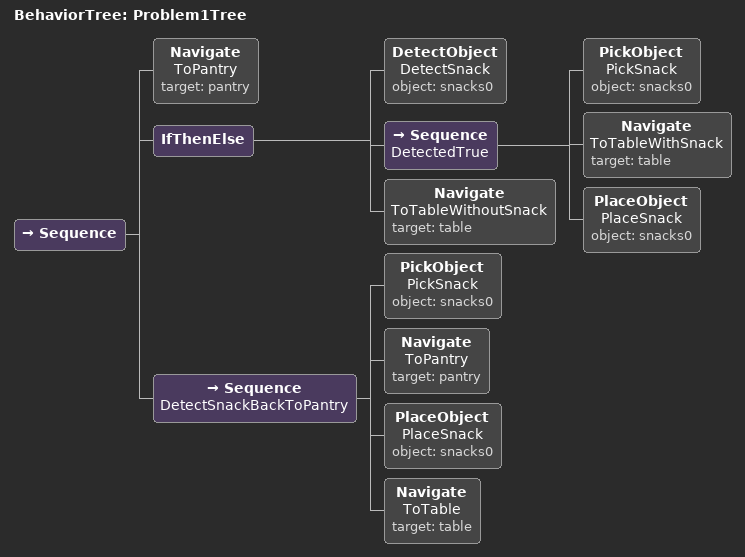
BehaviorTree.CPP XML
<root BTCPP_format="4">

  <BehaviorTree ID="Problem1Tree">
    <Sequence>
        <Navigate name="ToPantry" target="pantry"/>
        <IfThenElse>
            <DetectObject name="DetectSnack" object="snacks0"/>
            <Sequence name="DetectedTrue">
                <PickObject name="PickSnack" object="snacks0"/>
                <Navigate name="ToTableWithSnack" target="table"/>
                <PlaceObject name="PlaceSnack" object="snacks0"/>
            </Sequence>
            <Navigate name="ToTableWithoutSnack" target="table"/>
        </IfThenElse>
        <Sequence name="DetectSnackBackToPantry">
            <PickObject name="PickSnack" object="snacks0"/>
            <Navigate name="ToPantry" target="pantry"/>
            <PlaceObject name="PlaceSnack" object="snacks0"/>
            <Navigate name="ToTable" target="table"/>
        </Sequence>
    </Sequence>
  </BehaviorTree>

</root>
